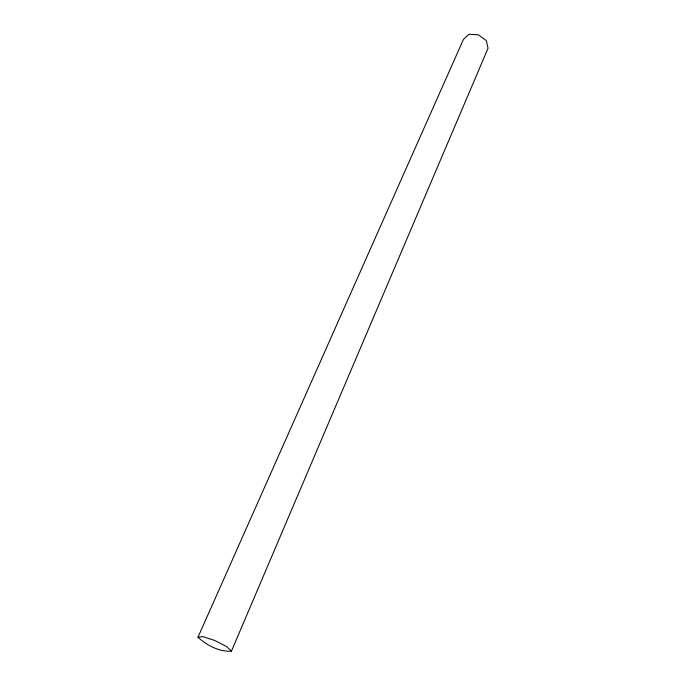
<?xml version="1.0" encoding="UTF-8"?>
<svg xmlns="http://www.w3.org/2000/svg" width="686" height="686" viewBox="0 0 686 686"><rect width="100%" height="100%" fill="white"/><g stroke="black" fill="none" stroke-linecap="round" stroke-linejoin="round"><path stroke-width="1.03" d="M231.439 651.168L488.029 48.286L486.365 40.645L478.399 34.815L468.864 34.3L463.462 39.359L197.971 637.268C206.778 645.303 219.331 651.983 231.439 651.168L226.569 646.504L214.581 640.415L202.662 636.574L197.971 637.268"/></g></svg>
